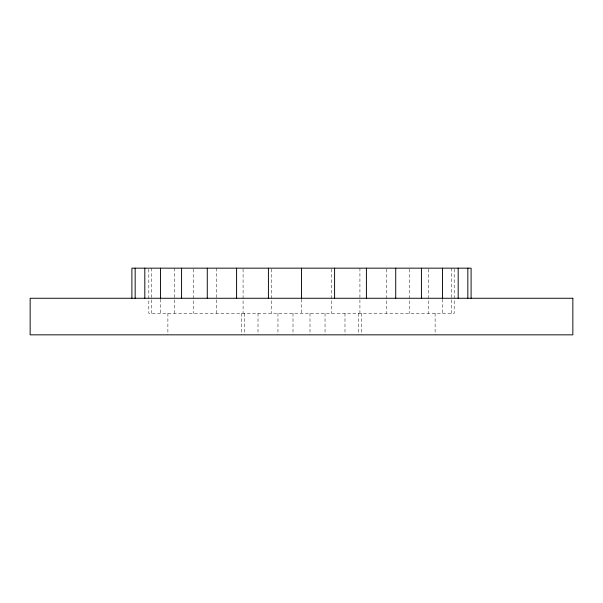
<?xml version="1.0" encoding="UTF-8"?>
<svg xmlns="http://www.w3.org/2000/svg" width="603" height="603" viewBox="0 0 603 603"><rect width="100%" height="100%" fill="white"/><g stroke="black" fill="none" stroke-linecap="round" stroke-linejoin="round"><path stroke-width="0.45" stroke-dasharray="3.02 2.26" d="M454.187 269.096L454.187 313.341L148.813 313.341L148.813 268.162M451.248 268.162L451.248 313.341M442.564 299.224L442.564 313.341M435.11 313.341L435.11 334.838M428.462 269.096L428.462 313.341M409.467 269.096L409.467 313.341M386.327 269.096L386.327 313.341M361.333 313.341L361.333 334.838M359.923 268.162L359.923 313.341M358.318 313.341L358.318 334.838M344.984 313.341L344.984 334.838M331.281 269.096L331.281 313.341M325.04 313.341L325.04 334.838M309.995 313.341L309.995 334.838M301.5 299.224L301.5 313.341M293.005 313.341L293.005 334.838M277.96 313.341L277.96 334.838M271.719 269.096L271.719 313.341M258.016 313.341L258.016 334.838M244.69 313.341L244.69 334.838M243.077 269.096L243.077 313.341M241.667 313.341L241.667 334.838M216.673 268.162L216.673 313.341M193.54 269.096L193.54 313.341M174.546 268.162L174.546 313.341M167.89 313.341L167.89 334.838M160.428 299.224L160.428 313.341M151.752 268.162L151.752 313.341"/><path stroke-width="0.9" d="M471.094 298.266L471.094 268.162L131.891 268.162L131.891 298.266M467.838 268.162L467.838 298.266M458.19 268.162L458.19 298.266M442.519 268.162L442.519 298.266M421.422 268.162L421.422 298.266M395.726 268.162L395.726 298.266M366.405 268.162L366.405 298.266M334.59 268.162L334.59 298.266M301.5 268.162L301.5 298.266M268.41 268.162L268.41 298.266M236.595 268.162L236.595 298.266M207.274 268.162L207.274 298.266M181.578 268.162L181.578 298.266M160.481 268.162L160.481 298.266M144.81 268.162L144.81 298.266M135.162 268.162L135.162 298.266M572.85 298.266L30.15 298.266L30.15 334.838L572.85 334.838L572.85 298.266"/></g></svg>
